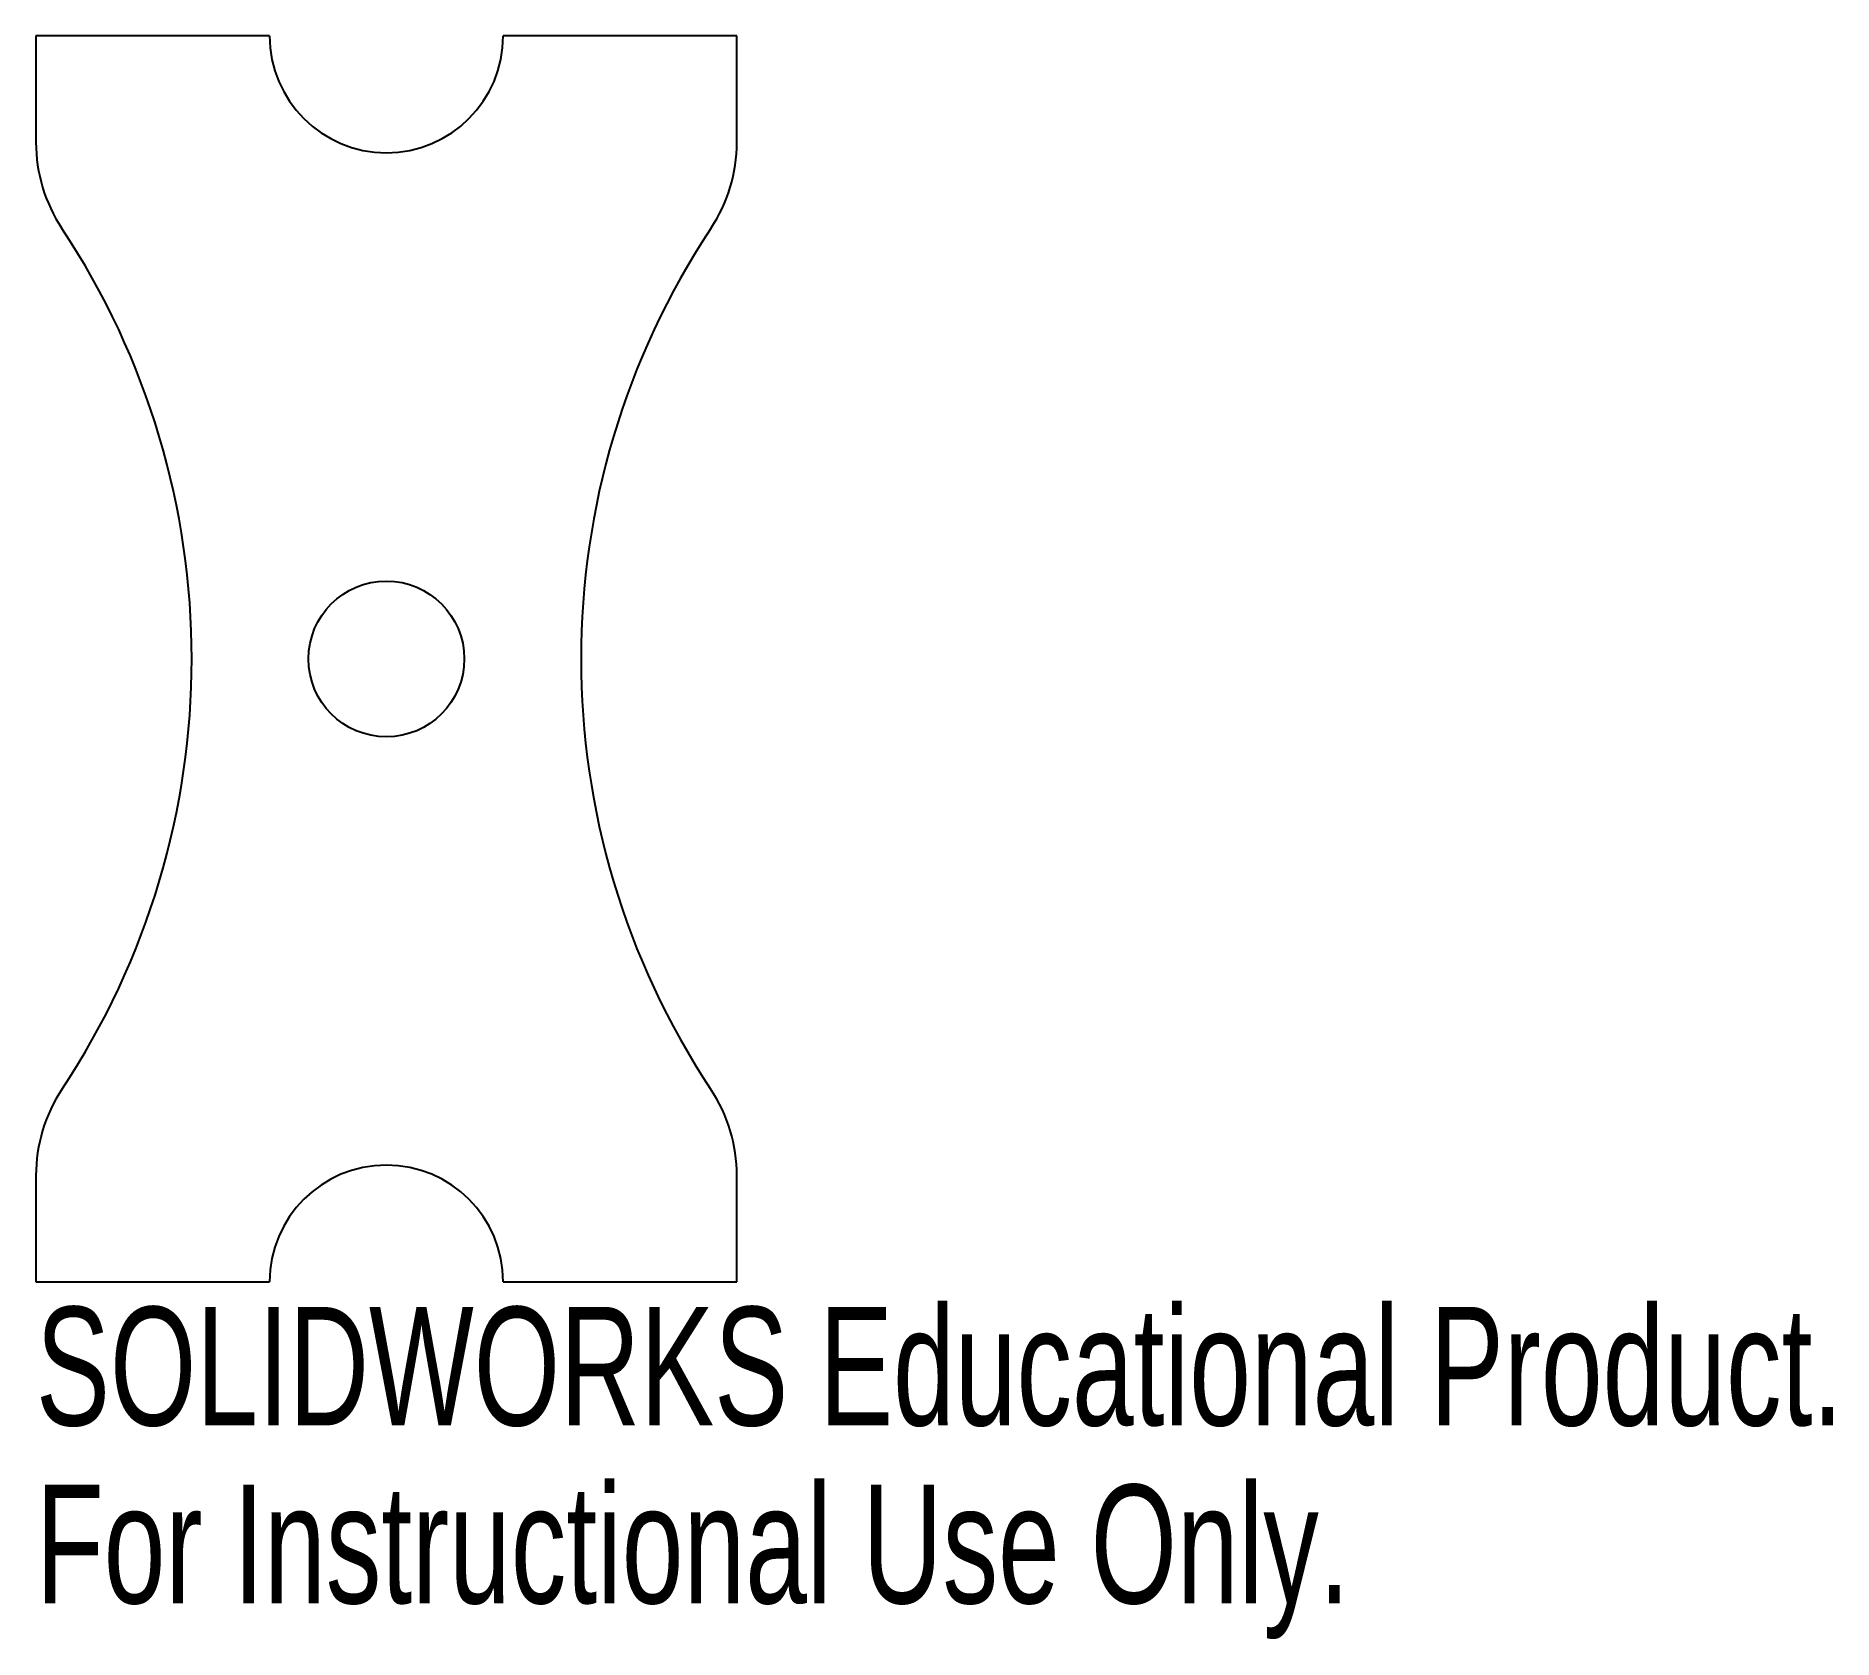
# Model space of a CAD drawing. Header units: inches. Extents: x -0.56 to 2.32, y -1.57 to 1.
import ezdxf

# ---------------------------------------------------------------- set-up
doc = ezdxf.new("R2010")
doc.units = ezdxf.units.IN
doc.header["$MEASUREMENT"] = 0
doc.styles.add('SLDTEXTSTYLE0', font='TXT', dxfattribs={"width": 0.7})

msp = doc.modelspace()

# ---------------------------------------------------------------- linework, layer by layer
at = {"color": 7, "linetype": 'Continuous', "lineweight": 25}
for p, q in [((-0.1875, 1), (-0.5625, 1)), ((-0.5625, 1), (-0.5625, 0.8292)), ((0.5625, 1), (0.1875, 1)), ((0.5625, 0.8292), (0.5625, 1)), ((-0.5625, -0.8292), (-0.5625, -1)), ((0.5625, -1), (0.5625, -0.8292)), ((-0.5625, -1), (-0.1875, -1)), ((0.1875, -1), (0.5625, -1))]:
    msp.add_line(p, q, dxfattribs=at)
msp.add_circle((0, 0), 0.125, dxfattribs=at)
for centre, radius, start, end in [((0, 1), 0.1875, 180, 0), ((-0.3125, 0.8292), 0.25, 180, 213.5573), ((0.3125, 0.8292), 0.25, 326.4427, 0), ((-1.5625, 0), 1.25, 326.4427, 33.5573), ((1.5625, 0), 1.25, 146.4427, 213.5573), ((-0.3125, -0.8292), 0.25, 146.4427, 180), ((0.3125, -0.8292), 0.25, 0, 33.5573), ((0, -1), 0.1875, 0, 180)]:
    msp.add_arc(centre, radius, start, end, dxfattribs=at)

# ---------------------------------------------------------------- texts
at = {"color": 7, "linetype": 'Continuous', "char_height": 0.1903, "attachment_point": 1, "style": 'SLDTEXTSTYLE0'}
for s, insert in [('SOLIDWORKS Educational Product.', (-0.5625, -1.0401)), ('For Instructional Use Only.', (-0.5625, -1.3256))]:
    msp.add_mtext(s, dxfattribs=dict(at, insert=insert))

doc.saveas('drawing.dxf')
